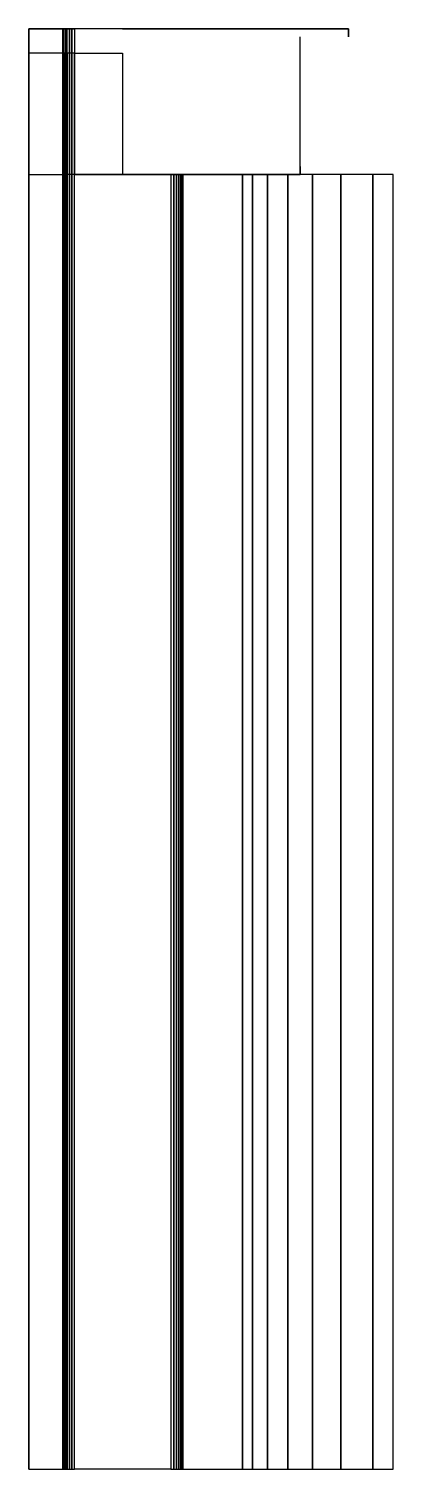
# Model space of a CAD drawing. Extents: x 0 to 45, y -178 to 0.
import ezdxf

# ---------------------------------------------------------------- set-up
doc = ezdxf.new("R2010")
doc.units = 0
for name, color, linetype in [('CINZA_ES', 251, 'CONTINUOUS'), ('LATERAL', 254, 'CONTINUOUS'), ('SUPORTE', 253, 'CONTINUOUS')]:
    doc.layers.add(name, color=color, linetype=linetype)

msp = doc.modelspace()

# ---------------------------------------------------------------- linework, layer by layer
at = {"layer": 'CINZA_ES'}
msp.add_3dface([(0, -115, 75.74093), (0, -115, 55.38673), (0, -168, 55.38673), (0, -168, 75.74093)], dxfattribs=at)
at = {"layer": 'LATERAL'}
for points in [[(0, -3, 85.74093), (0, -178, 85.74093), (4.204552, -178, 96.42085), (4.204552, -3, 96.42085)], [(5.636503, -3, 98.00007), (11.57902, -3, 98.00007), (11.57902, -18, 98.00007), (5.636503, -18, 98.00007)], [(5.636503, -18, 98.00007), (17.52154, -18, 98.00007), (17.52154, -178, 98.00007), (5.636503, -178, 98.00007)], [(26.38257, -178, 44.31088), (26.38257, -18, 44.31088), (19.02796, -18, 96.40205), (19.02796, -178, 96.40205)], [(45, -178, 23.00004), (45, -18, 23.00004), (42.48393, -18, 23.00004), (42.48393, -178, 23.00004)]]:
    msp.add_3dface(points, dxfattribs=at)
at = {"layer": 'LATERAL', "invisible_edges": 5}
for points in [[(0, -3), (0, -115, 55.38673), (0, -115, 75.74093), (0, -3, 85.74093)], [(0, -168, 75.74093), (0, -178, 85.74093), (0, -3, 85.74093), (0, -115, 75.74093)], [(0, -3), (0, -115, 55.38673), (0, -168, 55.38673), (0, -178)], [(0, -168, 55.38673), (0, -178), (0, -178, 85.74093), (0, -168, 75.74093)]]:
    msp.add_3dface(points, dxfattribs=at)
at = {"layer": 'SUPORTE'}
for points in [[(0, 0, 175.7409), (0, -18, 175.7409), (4.204552, -18, 186.4208), (4.204552, 0, 186.4208)], [(4.204552, 0, 186.4208), (4.338393, 0, 186.762), (4.338393, -18, 186.762), (4.204552, -18, 186.4208)], [(4.520135, -18, 187.0802), (4.338393, -18, 186.762), (4.338393, 0, 186.762), (4.520135, 0, 187.0802)], [(4.520135, -18, 187.0802), (4.745962, -18, 187.3687), (4.745962, 0, 187.3687), (4.520135, 0, 187.0802)], [(4.745962, 0, 187.3687), (5.011129, 0, 187.6217), (5.011129, 0, 187.6217), (4.745962, 0, 187.3687)], [(4.745962, 0, 187.3687), (5.011129, 0, 187.6217), (5.011129, -18, 187.6217), (4.745962, -18, 187.3687)], [(5.011129, 0, 187.6217), (5.31007, 0, 187.8336), (5.31007, -18, 187.8336), (5.011129, -18, 187.6217)], [(5.636503, -18, 188.0001), (5.31007, -18, 187.8336), (5.31007, 0, 187.8336), (5.636503, 0, 188.0001)], [(39.5, 0, 168.0001), (39.5, 0, 188.0001), (33.5, 0, 188.0001), (33.5, 0, 168.0001)], [(39.5, 0, 32.77339), (39.5, 0, 12.77339), (33.5, 0, 12.77339), (33.5, 0, 32.77339)], [(39.5, 0, 168.0001), (39.5, -1, 168.0001), (39.5, -1, 188.0001), (39.5, 0, 188.0001)], [(39.5, 0, 32.77339), (39.5, -1, 32.77339), (39.5, -1, 12.77339), (39.5, 0, 12.77339)], [(33.5, -18, 188.0001), (33.5, -17, 188.0001), (33.5, -17, 9.124383), (33.5, -18, 7.999971)]]:
    msp.add_3dface(points, dxfattribs=at)
for points, invisible_edges in [([(0, 0, 175.7409), (0, -3, 175.7409), (0, -3), (0, 0)], 2), ([(11.57902, 0, 7.999971), (0, 0), (0, 0, 175.7409), (4.204552, 0, 186.4208)], 8), ([(0, 0, 85.74093), (0, -3, 175.7409), (0, -18, 175.7409), (0, -18, 85.74093)], 1), ([(5.636503, 0, 188.0001), (4.204552, 0, 186.4208), (5.31007, 0, 187.8336), (5.636503, 0, 188.0001)], 3), ([(5.31007, 0, 187.8336), (5.011129, 0, 187.6217), (4.204552, 0, 186.4208), (5.31007, 0, 187.8336)], 6), ([(5.011129, 0, 187.6217), (4.745962, 0, 187.3687), (4.204552, 0, 186.4208), (5.011129, 0, 187.6217)], 6), ([(4.745962, 0, 187.3687), (4.520135, 0, 187.0802), (4.204552, 0, 186.4208), (4.745962, 0, 187.3687)], 6), ([(4.520135, 0, 187.0802), (4.338393, 0, 186.762), (4.204552, 0, 186.4208), (4.520135, 0, 187.0802)], 4), ([(11.57902, 0, 188.0001), (5.636503, 0, 188.0001), (4.204552, 0, 186.4208), (11.57902, 0, 7.999971)], 14), ([(5.636503, 0, 188.0001), (5.636503, -18, 188.0001), (11.57902, -18, 188.0001), (11.57902, 0, 188.0001)], 4), ([(11.57902, 0, 7.999971), (11.57902, 0, 188.0001), (33.5, 0, 188.0001), (33.5, 0, 7.999971)], 1), ([(39.5, -1, 188.0001), (39.5, 0, 188.0001), (11.57902, 0, 188.0001), (11.57902, -1, 188.0001)], 12), ([(11.57902, -1, 7.999971), (11.57902, -1, 188.0001), (33.5, -1, 188.0001), (33.5, -1, 7.999971)], 11), ([(11.57902, -1, 188.0001), (11.57902, -17, 188.0001), (33.5, -17, 188.0001), (33.5, -1, 188.0001)], 11), ([(11.57902, -17, 7.999971), (11.57902, -17, 188.0001), (33.5, -17, 188.0001), (33.5, -17, 7.999971)], 11), ([(33.5, -18, 188.0001), (33.5, -17, 188.0001), (11.57902, -17, 188.0001), (11.57902, -18, 188.0001)], 6), ([(0, -18, 85.74093), (4.204552, -18, 96.42085), (4.204552, -18, 186.4208), (0, -18, 175.7409)], 15), ([(4.204552, -18, 186.4208), (4.338393, -18, 186.762), (4.338393, -18, 96.76197), (4.204552, -18, 96.42085)], 15), ([(4.338393, -18, 96.76197), (4.520135, -18, 97.08016), (4.520135, -18, 187.0802), (4.338393, -18, 186.762)], 15), ([(4.520135, -18, 187.0802), (4.745962, -18, 187.3687), (4.745962, -18, 97.36874), (4.520135, -18, 97.08016)], 15), ([(5.011129, -18, 97.62166), (4.745962, -18, 97.36874), (4.745962, -18, 187.3687), (5.011129, -18, 187.6217)], 15), ([(5.31007, -18, 187.8336), (5.011129, -18, 187.6217), (5.011129, -18, 97.62166), (5.31007, -18, 97.83358)], 15), ([(5.636503, -18, 98.00002), (5.31007, -18, 97.83358), (5.31007, -18, 187.8336), (5.636503, -18, 188.0001)], 15), ([(5.636503, -18, 98.00007), (11.57902, -18, 98.00002), (11.57902, -18, 188.0001), (5.636503, -18, 188.0001)], 15), ([(11.57902, -18, 7.999971), (11.57902, -18, 188.0001), (33.5, -18, 188.0001), (33.5, -18, 7.999971)], 1)]:
    msp.add_3dface(points, dxfattribs=dict(at, invisible_edges=invisible_edges))

# ---------------------------------------------------------------- meshes
at = {"layer": 'LATERAL'}
mesh = msp.add_polymesh((2, 7), dxfattribs=at)
for k, corner in enumerate([(5.636503, -3, 98.00007), (5.31007, -3, 97.83358), (5.011129, -3, 97.62166), (4.745962, -3, 97.36874), (4.520135, -3, 97.08016), (4.338393, -3, 96.76197), (4.204552, -3, 96.42085), (5.636503, -178, 98.00007), (5.31007, -178, 97.83358), (5.011129, -178, 97.62166), (4.745962, -178, 97.36874), (4.520135, -178, 97.08016), (4.338393, -178, 96.76197), (4.204552, -178, 96.42085)]):
    mesh.set_mesh_vertex(divmod(k, 7), corner)
mesh = msp.add_polymesh((2, 7), dxfattribs=at)
for k, corner in enumerate([(17.52154, -178, 98.00007), (17.88963, -178, 97.87801), (18.22654, -178, 97.68596), (18.51912, -178, 97.43143), (18.75596, -178, 97.12434), (18.9278, -178, 96.7767), (19.02796, -178, 96.40205), (17.52154, -18, 98.00007), (17.88963, -18, 97.87801), (18.22654, -18, 97.68596), (18.51912, -18, 97.43143), (18.75596, -18, 97.12434), (18.9278, -18, 96.7767), (19.02796, -18, 96.40205)]):
    mesh.set_mesh_vertex(divmod(k, 7), corner)
mesh = msp.add_polymesh((2, 7), dxfattribs=at)
for k, corner in enumerate([(42.48393, -18, 23.00004), (38.55409, -18, 25.39532), (35.02795, -18, 28.3529), (31.98526, -18, 31.80589), (29.49488, -18, 35.67616), (27.61312, -18, 39.87616), (26.38257, -18, 44.31088), (42.48393, -178, 23.00004), (38.55409, -178, 25.39532), (35.02795, -178, 28.3529), (31.98526, -178, 31.80589), (29.49488, -178, 35.67616), (27.61312, -178, 39.87616), (26.38257, -178, 44.31088)]):
    mesh.set_mesh_vertex(divmod(k, 7), corner)

doc.saveas('drawing.dxf')
